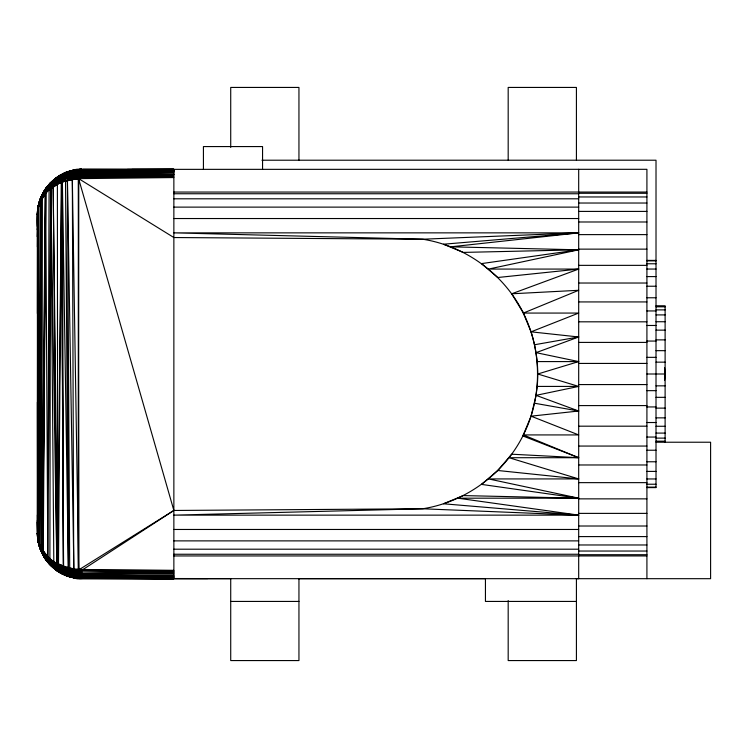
<?xml version="1.0" encoding="UTF-8"?>
<svg xmlns="http://www.w3.org/2000/svg" width="748" height="748" viewBox="0 0 748 748"><rect width="100%" height="100%" fill="white"/><g stroke="black" fill="none" stroke-linecap="round" stroke-linejoin="round"><path stroke-width="1.12" d="M59.513 571.435C50.481 566.76 44.777 557.765 40.27 549.004L38.522 543.113L37.55 536.223L37.69 211.207C38.718 188.608 59.541 169.132 82.093 169.534M173.863 574.819L82.888 574.819C73.229 575.446 62.925 570.219 56.773 562.907L50.799 189.113C49.807 187.355 49.218 184.98 50.322 183.129C58.634 174.34 70.714 169.16 82.888 170.189L173.863 170.965L82.888 170.974C65.637 171.984 55.446 182.091 44.955 194.293L40.962 200.894L40.701 546.807C43.59 565.722 64.337 578.83 82.888 578.653L710.6 578.69L710.6 442.227L656.015 442.227M71.331 171.311C53.36 175.948 38.84 192.694 37.681 211.347L37.4 533.202C36.867 543.674 43.412 552.585 50.527 559.354L53.809 561.804L63.3 566.021L65.048 568.181C70.78 569.939 76.866 571.706 82.888 570.444L173.863 570.444L78.774 569.443L73.528 568.807L63.524 566.096L61.486 182.755C54.641 170.451 75.772 170.31 82.888 169.375L173.863 169.31L173.863 578.69L78.222 578.12L78.605 178.604C75.969 169.179 83.879 166.664 67.544 171.975C49.789 178.108 37.306 196.079 37.4 214.798L37.4 533.202L38.522 543.113L37.55 536.933L37.4 521.833L37.587 537.223L39.317 546.087L45.31 558.84M37.4 313.524L37.55 211.778C39.513 194.583 51.967 178.931 68.732 174.069C68.788 173.153 68.732 172.003 69.508 171.357C98.259 165.495 66.535 171.161 65.048 173.078C50.322 179.053 39.803 193.433 37.765 209.113L40.701 197.79L38.896 203.232L37.69 210.347L37.4 226.607C35.278 209.814 39.953 195.48 50.527 182.849M173.863 577.035L82.888 577.035C67.516 575.324 51.874 568.48 44.955 553.716C49.695 558.41 54.679 563.814 61.504 565.226C55.389 575.296 71.153 577.419 77.614 578.382L173.863 578.69L78.362 578.438C68.003 577.409 58.12 572.753 50.799 565.32L44.469 556.783L42.346 552.005L41.813 548.658L42.393 196.285L40.046 202.568L39.429 543.768L37.662 211.207C40.401 189.375 60.149 169.731 82.888 170.974L173.863 171.975L82.888 173.012C67.245 174.424 49.2 180.427 41.813 195.471L45.693 188.674L40.962 197.809M173.863 573.464L82.888 573.464L73.622 571.238L69.312 569.471L68.358 567.657L65.534 181.25L69.714 567.956L67.432 180.595L69.321 178.538L78.288 177.033L173.863 177.557L77.614 178.65L61.214 182.138L50.527 188.655L49.882 563.87L53.389 567.592L62.393 573.81L67.432 575.988L77.605 578.382L173.863 578.363L82.888 577.821C67.862 579.102 53.304 570.799 45.095 558.476M40.962 200.894L39.429 543.768L38.447 207.018L40.962 200.894L41.813 548.658L40.766 547.527L38.279 540.72L37.4 533.202L38.447 542.908L40.27 549.004L39.42 546.124M37.4 246.934L37.69 210.347L39.036 202.802L37.765 209.113M173.863 577.821L82.888 577.821C64.206 578.129 46.853 565.984 40.598 548.415L40.766 547.527L44.469 555.446L44.469 556.774L41.037 550.266C46.339 566.012 63.113 576.942 78.362 578.438C70.462 575.623 57.998 574.885 52.986 566.442C47.657 561.655 41.131 554.997 40.766 547.527L42.608 550.874L47.797 556.25L45.703 193.91L45.31 194.312L42.832 550.341L45.703 193.91L47.246 190.534L46.956 189.3L52.93 182.97C56.287 172.835 73.715 171.554 82.888 170.189L173.863 170.179L74.987 170.105M37.55 536.933C39.018 551.323 47.002 565.582 60.438 571.94L61.214 573.174L65.263 575.109L64.365 572.379C55.315 567.648 46.844 561.056 43.281 551.089L45.703 193.91L44.815 193.947L42.608 197.135C45.993 189.048 53.865 183.41 60.242 177.575C47.657 181.876 40.766 194.723 38.213 207.056L37.4 214.732M646.917 578.69L646.917 169.31L82.888 169.366L73.884 170.245L73.332 173.611C65.843 176.64 57.895 180.399 53.192 187.234L57.661 563.422L57.39 184.027L56.437 180.418L68.751 174.733L78.063 172.928L173.863 174.536L78.222 176.182L67.432 180.595L65.272 180.558L61.486 182.755L58.494 563.899L57.381 563.983C53.884 569.742 60.092 573.735 65.263 575.109L57.643 571.033C63.945 574.941 71.041 577.615 78.428 578.428L70.892 577.007M52.93 182.97L53.809 186.205L50.799 189.113L47.797 556.25L49.078 190.469L50.004 187.215L56.932 182.802L68.891 176.191L78.063 172.928M41.813 548.658L45.31 194.312L42.608 197.135C48.47 184.644 61.233 178.033 73.313 172.919L68.751 173.461L60.438 176.07L50.527 182.849L57.381 177.154L63.3 173.742L73.743 170.376L81.738 169.487M57.661 563.422L61.486 182.755L57.39 184.027L49.078 190.469L47.246 190.534L44.955 194.293M173.863 173.181L82.888 173.012L69.153 177.753L67.432 180.595L73.884 569.593C72.388 577.4 72.65 579.7 82.888 578.653L231.048 578.653M39.036 542.814L38.27 207.29L40.766 200.473L40.888 197.388L45.89 188.374L49.882 184.13L46.956 187.748L52.93 181.998L56.418 179.875C55.389 177.201 63.458 172.648 60.438 176.07L68.807 172.928L82.888 171.012L173.863 171.975L78.054 172.218L82.888 173.012M78.362 578.438L69.508 576.652L68.732 573.94C51.49 566.862 37.073 552.604 37.4 533.202L39.317 546.087L44.469 556.783L40.962 550.182M38.279 206.383L37.4 230.057L37.69 210.347L37.4 236.882L37.783 208.879L37.4 214.798L38.288 206.373L37.4 214.798L38.213 206.607L40.579 198.903L40.766 200.473C44.459 185.298 57.68 174.518 73.332 172.302M537.186 386.417C539.532 361.237 534.437 335.759 523.394 313.066L522.88 312.047C503.329 273.693 465.2 245.858 422.639 239.22L173.863 232.862L578.69 232.862L450.782 246.831L578.69 249.813L488.538 269.074L578.69 269.074L511.688 293.796L523.394 313.066L578.69 313.066L531.071 331.832C541.608 365.594 539.355 403.209 523.348 434.925L522.88 435.953C503.432 474.363 465.153 502.114 422.639 508.78L173.863 515.138L578.69 515.138L457.851 498.187L578.69 498.187L488.538 478.926L578.69 478.926L509.061 457.711L578.69 457.711L523.348 434.925L578.69 434.934L531.071 416.169L536.073 395.346L537.186 386.417L578.69 386.417L537.756 374L578.69 361.583L536.073 352.654L578.69 336.983L531.071 331.832L522.88 312.047M49.882 186.729L44.422 191.881L44.469 191.226L41.084 197.752M37.709 211.198L38.615 206.644M40.27 549.004L38.213 541.393L37.4 533.202L38.213 540.944L40.598 548.415L38.896 542.478L37.783 210.02M664.589 380.349L665.112 374L664.589 367.651M37.849 210.216L39.251 203.615L40.046 202.568M50.799 189.113L53.809 561.804L53.08 563.983C61.289 571.248 72.107 574.286 82.888 574.819L173.863 576.025L78.082 576.979L68.891 575.549L60.438 571.94L68.751 574.548L73.313 575.09C60.71 571.117 49.003 563.15 42.44 551.435L43.281 551.089L47.563 556.643L46.956 558.709C49.976 563.964 55.09 567.48 60.242 570.434C45.207 565.039 37.559 548.312 37.4 533.202L39.13 545.161L38.447 542.908M38.213 206.607L42.608 193.816M53.08 563.983C53.473 575.68 74.641 575.446 82.888 577.035L82.888 577.821L78.222 578.12L72.378 577.456L67.255 575.923L71.331 576.68M38.896 205.522L39.251 203.615M78.605 169.534C72.977 171.058 60.177 171.114 65.272 180.558M57.381 563.983L61.214 565.871L63.3 566.021L65.263 567.452L68.358 567.657L69.508 568.695L68.732 573.94L64.384 572.959L56.605 569.565M40.579 198.903L38.279 207.28M68.891 172.451C71.284 168.702 78.157 170.834 81.953 169.516M65.263 567.452L64.365 572.379C56.483 569.995 49.985 564.216 44.815 557.971L45.703 559.336L40.046 548.499M39.251 202.259L38.765 203.877L40.888 197.388M40.579 199.361L38.213 207.065L40.579 199.361L44.431 192.217L42.346 194.882M56.437 179.361L64.384 175.051L68.732 174.069L69.508 179.324L78.362 177.874L78.605 178.604L78.774 569.443L78.288 570.976L73.884 569.593L78.605 569.424L78.288 177.033L173.863 176.004L78.222 176.182C70.948 177.295 62.486 178.118 57.39 184.027M64.543 174.06L73.519 170.89L78.119 170.553L173.863 170.965M73.519 170.881L73.528 170.282L82.888 169.646L173.863 169.637L82.888 169.394L72.771 170.451L65.534 172.835M73.332 574.399L56.605 566.423L50.144 560.317L50.527 559.354C57.213 567.751 67.105 574.408 78.063 575.09M47.395 186.448L44.955 189.758L50.079 183.297L43.281 192.432L53.809 179.838M56.605 178.435C61.757 172.938 70.751 171.806 78.063 171.582M42.449 194.34L47.021 187.402M40.766 197.799L43.197 192.647M42.505 195.228L43.954 192.46M41.149 197.659L42.243 195.621M40.598 199.585L44.469 192.554M45.89 188.374L44.6 190.6L46.488 187.944M578.69 386.417L536.073 395.346L578.69 411.017L531.071 416.169L522.88 435.953L578.69 457.711L511.688 454.204L497.785 470.492L481.497 484.395L578.69 498.187L463.246 495.587L443.461 503.778L578.69 515.138L422.639 508.78L173.863 510.463L78.362 570.135L73.884 569.593M44.815 193.947L47.124 190.114L49.078 190.469L50.144 187.692L53.389 185.111M43.281 192.432L49.882 184.13M40.766 200.473L45.31 194.312M50.527 182.849L47.124 187.056L53.389 180.408L50.144 183.438M78.082 173.686L64.852 179.099L62.393 182.334L63.524 566.096L60.766 567.218C53.491 563.74 46.731 558.588 43.281 551.089M44.422 191.881L49.723 185.354M50.079 183.297L47.816 185.99L53.08 181.138M77.614 178.65L78.362 177.874L74.033 179.165L73.332 173.611M65.048 173.078L69.508 171.357M49.798 184.513L52.93 181.998M60.766 175.331C67.011 171.741 74.482 169.796 81.719 169.88M49.583 183.821L50.144 183.428M49.798 186.261L53.08 184.027M78.288 177.033L72.332 179.408L73.743 570.406L82.888 573.464L173.863 571.996L82.888 570.444L78.774 569.443M60.27 178.174L64.365 175.63L60.27 177.033M56.773 177.65L62.458 174.162M56.932 177.706L60.579 175.677M73.884 178.417L70.901 179.754L69.508 179.324M60.438 179.445L68.891 176.191L78.119 174.499L173.863 174.536L78.166 175.331L69.003 176.967L56.605 181.586M68.358 171.694L57.661 177.005L63.3 173.742L69.003 172.059L82.888 171.012L78.119 170.553M523.394 313.066L578.69 290.289L511.688 293.796M69.321 178.538L78.166 175.331M65.889 173.012L69.003 172.059M60.766 567.218C67.666 569.836 75.595 573.482 82.888 570.444L82.888 569.593L173.863 510.463L78.605 178.604L173.863 237.537L422.639 239.22L578.69 232.862L443.461 244.222L463.246 252.413L578.69 249.813L481.497 263.605L497.785 277.508L578.69 269.074M67.544 171.975L73.622 170.591M49.882 561.271C59.597 568.097 70.49 574.679 82.888 573.464L82.888 574.819L78.054 575.792L173.863 576.025M70.901 171.002L78.362 169.562L82.888 169.646M72.771 170.451L73.884 170.245M534.577 344.744L578.69 336.983M69.312 569.471L73.528 568.807L69.508 568.695M74.033 179.165L78.428 178.613L72.332 179.408L78.605 569.424M78.605 578.438L77.605 578.382L207.71 578.578M81.953 577.886L78.222 578.12L69.143 576.25M81.756 169.459L78.362 169.562L81.85 169.562M131.929 169.422L173.863 169.31L127.394 169.422M261.94 160.212L656.015 160.212L656.015 487.603L646.917 487.603M82.888 170.189L78.222 169.88L81.719 169.88M173.863 192.058L646.917 192.058M578.69 193.283L646.917 193.283M173.863 193.751L578.69 193.751M578.69 196.958L646.917 196.958M173.863 198.8L578.69 198.8M578.69 203.026L646.917 203.026M173.863 207.121L578.69 207.121M578.69 211.404L646.917 211.404M173.863 218.538L578.69 218.538M578.69 221.988L646.917 221.988M578.69 234.62L646.917 234.62M578.69 249.14L646.917 249.14M646.917 260.398L656.015 260.398M646.917 260.865L656.015 260.865M646.917 263.773L656.015 263.773M578.69 265.353L646.917 265.353M646.917 269.046L656.015 269.046M646.917 276.592L656.015 276.592M578.69 283.024L646.917 283.024M646.917 286.232L656.015 286.232M646.917 297.769L656.015 297.769M578.69 301.93L646.917 301.93M656.015 305.773L665.112 305.773L665.112 442.227M656.015 306.811L665.112 306.811M656.015 309.887L665.112 309.887M646.917 310.944L656.015 310.944M656.015 314.908L665.112 314.908M578.69 321.818L646.917 321.818M656.015 321.734L665.112 321.734M646.917 325.474L656.015 325.474M656.015 330.139L665.112 330.139M656.015 339.882L665.112 339.882M646.917 341.06L656.015 341.06M578.69 342.406L646.917 342.406M656.015 350.662L665.112 350.662M646.917 357.348L656.015 357.348M537.186 361.583L578.69 361.583M656.015 362.154L665.112 362.154M578.69 363.425L646.917 363.425M646.917 374L665.112 374M578.69 384.575L646.917 384.575M656.015 385.846L665.112 385.846M646.917 390.652L656.015 390.652M656.015 397.338L665.112 397.338M578.69 405.594L646.917 405.594M646.917 406.94L656.015 406.94M656.015 408.118L665.112 408.118M656.015 417.861L665.112 417.861M646.917 422.526L656.015 422.526M578.69 426.182L646.917 426.182M656.015 426.267L665.112 426.267M656.015 433.092L665.112 433.092M646.917 437.056L656.015 437.056M656.015 438.113L665.112 438.113M656.015 441.189L665.112 441.189M578.69 446.06L646.917 446.06M646.917 450.231L656.015 450.231M646.917 461.768L656.015 461.768M578.69 464.976L646.917 464.976M646.917 471.408L656.015 471.408M646.917 478.954L656.015 478.954M578.69 482.647L646.917 482.647M646.917 484.227L656.015 484.227M646.917 487.135L656.015 487.135M578.69 498.86L646.917 498.86M578.69 513.38L646.917 513.38M578.69 526.012L646.917 526.012M173.863 529.462L578.69 529.462M578.69 536.596L646.917 536.596M173.863 540.879L578.69 540.879M578.69 544.974L646.917 544.974M173.863 549.2L578.69 549.2M578.69 551.042L646.917 551.042M173.863 554.249L578.69 554.249M578.69 554.717L646.917 554.717M173.863 555.942L646.917 555.942M298.704 578.653L485.359 578.653M576.353 578.653L578.69 578.653L578.69 169.31M230.721 601.429L298.948 601.429M576.418 601.429L485.443 601.429L485.443 578.69M78.222 571.837L173.863 571.996M78.222 169.88L173.863 170.179M173.863 578.363L77.605 578.382M78.082 576.979L73.435 576.727L64.852 574.66L67.432 575.988L78.119 577.447M497.785 470.492L578.69 478.926M78.166 572.678C69.284 571.612 59.429 569.424 53.809 561.804M78.063 576.428C70.331 575.717 62.439 573.903 56.437 568.648M78.288 578.316L69.508 576.652L68.891 575.549M78.428 578.428L69.312 576.484M534.586 403.237L578.69 411.017M73.332 575.708L60.27 570.976M82.888 574.819L73.519 572.061L65.048 568.181L68.358 567.657L62.393 182.334L60.766 180.792M78.082 574.324L64.852 568.91L63.3 566.021L61.486 182.755M49.387 563.973L57.39 570.846L62.393 573.81L57.643 571.033M44.955 553.716L47.395 557.054L50.079 558.401L50.322 559.831L53.379 562.898M64.852 179.099L67.432 180.595M56.764 570.369L64.543 573.94M50.527 565.151L53.809 568.162L47.816 562.029L50.78 565.31M56.932 570.303L60.579 572.323M50.527 565.151L44.815 557.98L49.078 563.627L56.745 569.948M53.192 567.657L57.39 570.846M39.448 546.395C41.598 554.081 46.357 560.953 52.912 565.535C46.395 558.672 40.083 550.921 38.213 541.393L42.477 554.081L45.843 559.56M49.078 563.627L53.389 567.592L50.799 565.32M49.742 562.206L56.418 568.134L49.742 563.076M52.986 566.442L49.798 563.478L50.004 564.235M73.884 577.755L73.519 577.119M49.882 563.87L42.608 554.175M44.469 555.446L47.021 558.298M47.395 557.054L50.144 560.317M44.422 556.129L49.723 562.655L46.956 560.252L47.246 561.262L42.44 553.66M42.346 553.118L43.908 555.371M44.955 558.242L45.703 559.345M38.279 540.72L39.251 544.385L38.438 538.654M38.27 541.627L40.598 549.322L38.213 541.393M39.251 545.741L40.598 549.312M40.766 547.527L42.346 552.005M38.896 542.478L37.709 536.802L38.213 541.159L40.579 549.097M38.27 540.711L39.317 544.058M37.55 536.223L38.447 540.982M37.709 536.802L38.213 541.169M56.418 179.875L56.437 180.418M42.449 196.565L42.477 198.117M37.4 520.103L37.587 537.223L37.4 514.942M53.192 187.234L56.773 562.907M37.4 402.144L37.681 536.653L37.662 211.207L37.774 247.336M37.662 211.207L37.783 537.98M576.418 160.081L576.418 87.432L508.182 87.432L508.182 160.081M576.418 578.69L576.418 660.568L508.182 660.568L508.182 600.597M298.948 160.081L298.948 87.432L230.721 87.432L230.721 147.403M298.948 578.69L298.948 660.568L230.721 660.568L230.721 578.69M262.557 169.31L262.557 146.571L203.428 146.571L203.428 169.31M37.55 211.778L37.681 536.653L37.55 211.778"/></g></svg>
